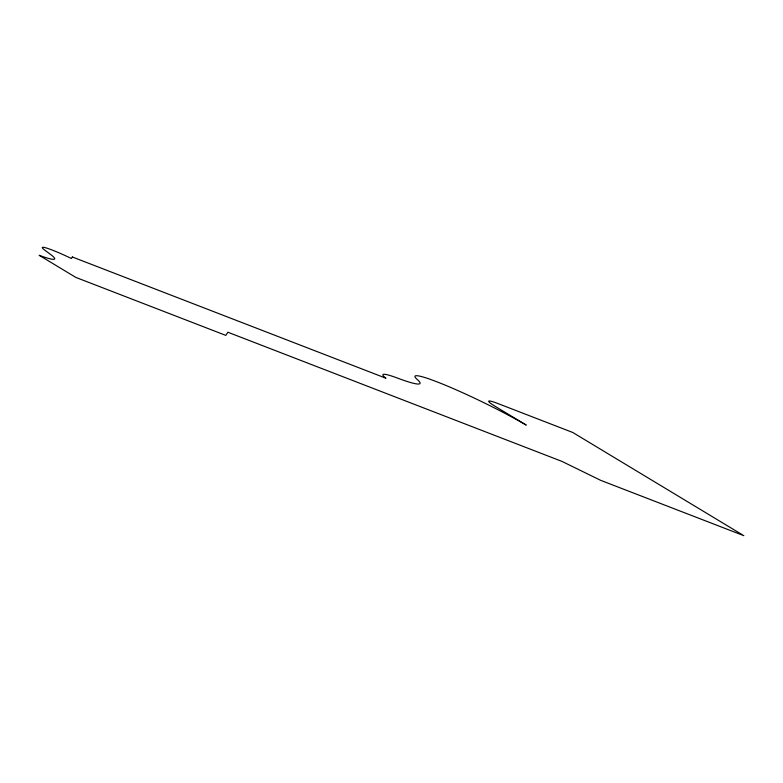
<?xml version="1.0" encoding="UTF-8"?>
<svg xmlns="http://www.w3.org/2000/svg" width="783" height="783" viewBox="0 0 783 783"><rect width="100%" height="100%" fill="white"/><g stroke="black" fill="none" stroke-linecap="round" stroke-linejoin="round"><path stroke-width="1.17" d="M72.369 256.99L71.37 258.478A33.375 2.907 26 0 0 44.572 250.002L50.533 254.426A60.663 5.285 26 0 1 39.15 255.287L75.804 277.397L225.778 335.378L227.892 332.237L561.92 461.383L600.698 480.341L743.85 535.689L572.794 432.49L497.812 403.499A30.527 2.662 26 0 0 495.688 406.651L526.235 425.081A73.465 6.401 26 0 0 446.848 385.823A73.465 6.401 26 0 0 417.3 379.53A86.473 7.536 26 0 1 397.617 378.14A56.611 4.933 26 0 0 385.941 378.228L72.369 256.99"/></g></svg>
